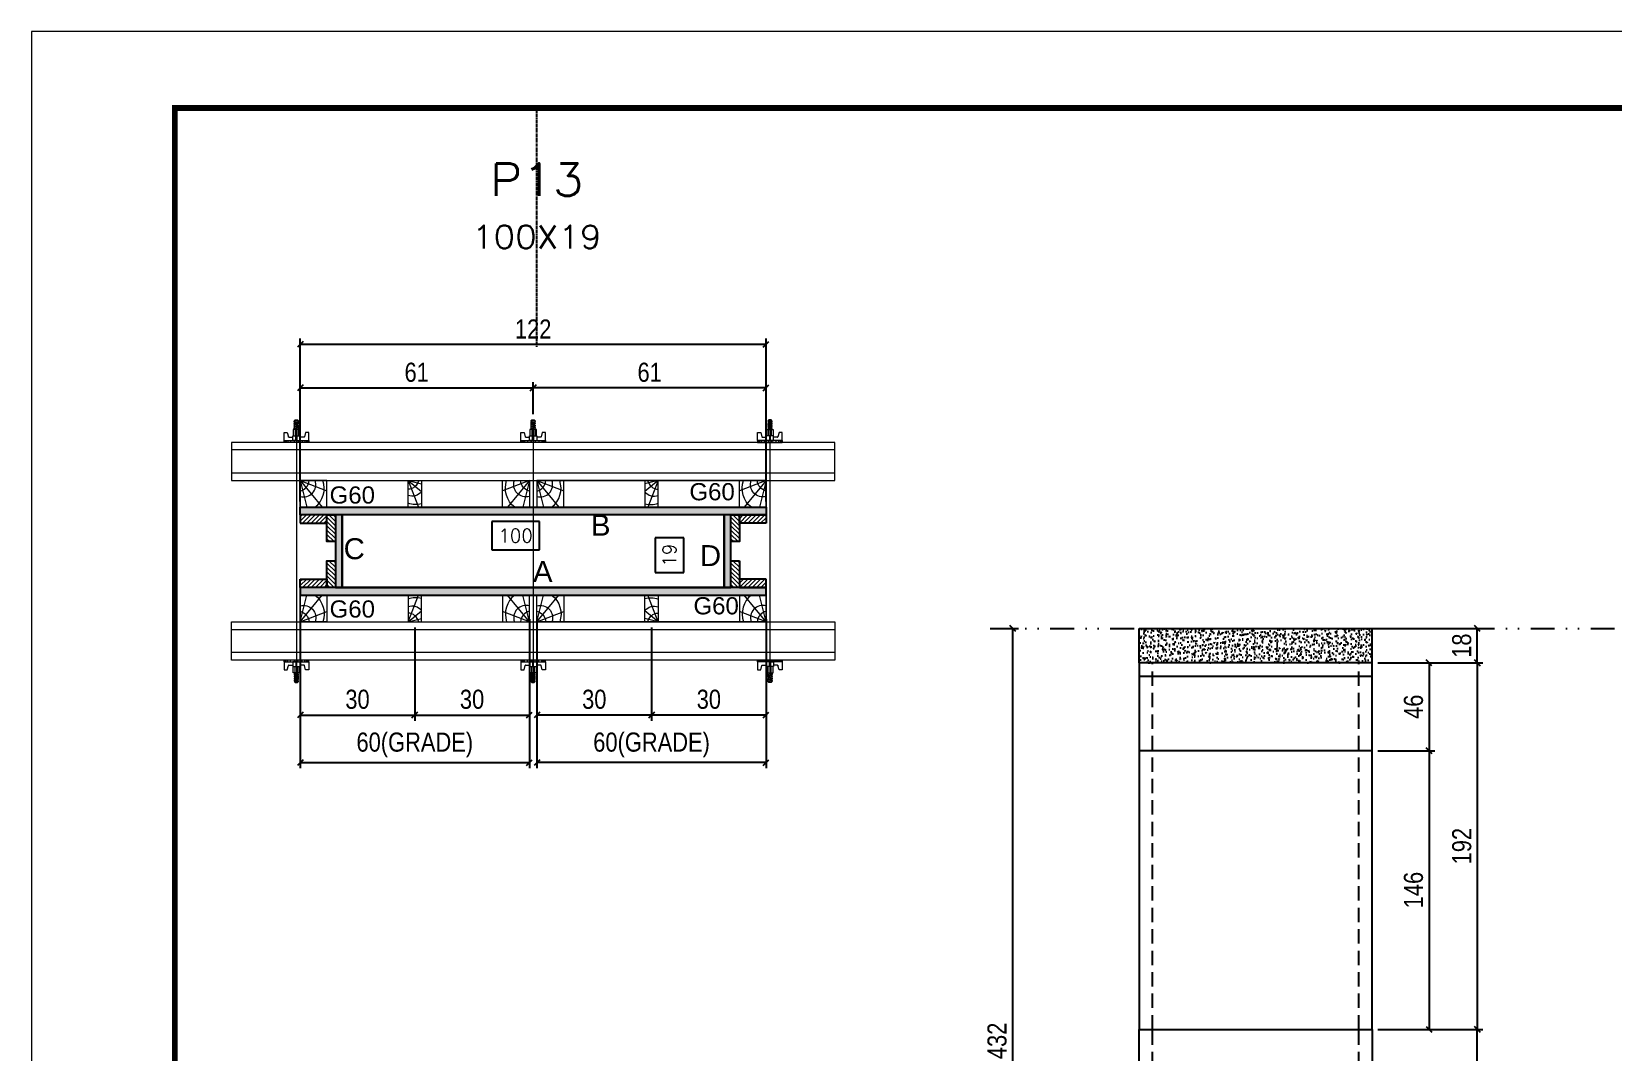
# Model space of a CAD drawing. Header units: millimetres. Extents: x 787 to 8287, y -592 to 17063.
# Drawn here: x 3024 to 3852, y 7964 to 8498 of the extents above; entities that cross this region are included whole.
import ezdxf
from ezdxf.enums import TextEntityAlignment as Align

# ---------------------------------------------------------------- set-up
doc = ezdxf.new("R2010")
doc.units = ezdxf.units.MM
for name, pattern in [('DASHED', [0.75, 0.5, -0.25]), ('DIVIDE2', [0.625, 0.25, -0.125, 0, -0.125, 0, -0.125]), ('HIDDEN', [0.375, 0.25, -0.125])]:
    doc.linetypes.add(name, pattern=pattern)
for name, color, linetype in [('CHAPA', 1, 'Continuous'), ('COTA', 241, 'Continuous'), ('Cota Seção (2x)', 241, 'Continuous'), ('Nível', 160, 'Continuous'), ('Painéis', 200, 'Continuous'), ('SARR_2.2x7', 40, 'Continuous'), ('SARRAFO', 251, 'Continuous'), ('Sarrafo de Pressão', 42, 'HIDDEN'), ('Texto de Titulo', 7, 'Continuous'), ('Texto Qtd Sarr', 242, 'Continuous'), ('TEXTO_GERAL', 7, 'Continuous')]:
    doc.layers.add(name, color=color, linetype=linetype)
for name, color, linetype, lineweight in [('Folhas', 255, 'Continuous', 9), ('Hachura', 251, 'Continuous', 9), ('Madeira', 126, 'Continuous', 18), ('Perfil Metálico', 224, 'Continuous', 18), ('SARRAFO DE PRESSAO', 251, 'DASHED', 9), ('Texto Seção', 7, 'Continuous', 15)]:
    doc.layers.add(name, color=color, linetype=linetype, lineweight=lineweight)
doc.styles.add('ARIAL', font='arial.ttf')
doc.styles.add('COTA TECNICA', font='techl___.ttf', dxfattribs={"height": 10})
doc.styles.add('COTA TECNICA 2X', font='techl___.ttf', dxfattribs={"height": 10})
doc.styles.add('COTA TECNICA-50', font='techl___.ttf', dxfattribs={"height": 10})
doc.styles.add('ROMANS', font='romans.shx')
doc.styles.add('SANSSERIF', font='sas_____.pfb')
doc.dimstyles.new('COTA PAINEL-50', dxfattribs={"dimtxt": 10, "dimasz": 3, "dimexe": 3, "dimexo": 3, "dimgap": 3, "dimtad": 1, "dimdec": 1, "dimzin": 12, "dimdsep": 46, "dimtxsty": 'COTA TECNICA-50', "dimblk1": 'OBLIQUE', "dimblk2": 'OBLIQUE', "dimsah": 1, "dimcen": 0.9, "dimclrd": 4, "dimclre": 4, "dimclrt": 240, "dimadec": 1, "dimazin": 3, "dimtfac": 1, "dimtdec": 1, "dimtmove": 0, "dimatfit": 3, "dimfxl": 0, "dimtolj": 1, "dimtzin": 12, "dimarcsym": 0})
doc.dimstyles.new('PAINEL', dxfattribs={"dimtxt": 10, "dimasz": 3, "dimexe": 3, "dimexo": 3, "dimgap": 3, "dimtad": 1, "dimdec": 1, "dimzin": 12, "dimdsep": 46, "dimtxsty": 'COTA TECNICA', "dimblk1": 'OBLIQUE', "dimblk2": 'OBLIQUE', "dimsah": 1, "dimcen": 0.9, "dimclrd": 4, "dimclre": 4, "dimclrt": 240, "dimadec": 1, "dimazin": 3, "dimtfac": 1, "dimtdec": 1, "dimtmove": 0, "dimatfit": 3, "dimfxl": 0, "dimtolj": 1, "dimtzin": 12, "dimarcsym": 0})
doc.dimstyles.new('SECAO PILAR', dxfattribs={"dimtxt": 10, "dimasz": 3, "dimexe": 3, "dimexo": 3, "dimgap": 3, "dimtad": 1, "dimdec": 1, "dimlfac": 0.5, "dimzin": 12, "dimdsep": 46, "dimtxsty": 'COTA TECNICA 2X', "dimblk1": 'OBLIQUE', "dimblk2": 'OBLIQUE', "dimsah": 1, "dimcen": 0.9, "dimclrd": 256, "dimclre": 256, "dimclrt": 256, "dimadec": 1, "dimazin": 3, "dimtfac": 1, "dimtdec": 1, "dimtmove": 0, "dimatfit": 3, "dimfxl": 0, "dimtolj": 1, "dimtzin": 12, "dimarcsym": 0})
doc.dimstyles.new('SECÇÃO 2', dxfattribs={"dimtxt": 7, "dimasz": 6, "dimexe": 0.18, "dimexo": 2, "dimgap": -4, "dimtad": 3, "dimdec": 1, "dimlfac": 0.5, "dimzin": 12, "dimdsep": 46, "dimtxsty": 'ROMANS', "dimblk": 'ARCHTICK', "dimcen": 0.09, "dimse1": 1, "dimse2": 1, "dimsd1": 1, "dimsd2": 1, "dimclrd": 180, "dimclre": 5, "dimclrt": 1, "dimadec": 0, "dimazin": 3, "dimtfac": 1, "dimtdec": 1, "dimtofl": 0, "dimtmove": 0, "dimatfit": 3, "dimldrblk": 'ARCHTICK', "dimfxl": 0, "dimtolj": 1, "dimtzin": 0, "dimarcsym": 0})
pattern_1 = [(45, (12667.5987, 31136.7328), (-1.12253202, 1.12253202), [])]
pattern_2 = [(45, (12532.5987, 31136.7328), (-1.12253202, 1.12253202), [])]

# ---------------------------------------------------------------- blocks, each defined once
blk = doc.blocks.new('9999999999')
at = {"layer": 'Folhas'}
blk.add_lwpolyline([(98138.98, 34190.21), (99623.98, 34190.21), (99623.98, 35240.21), (98138.98, 35240.21)], close=True, dxfattribs=at)
at = {"layer": 'Folhas', "color": 30, "const_width": 3}
blk.add_lwpolyline([(98213.98, 34230.21), (99583.98, 34230.21), (99583.98, 35200.21), (98213.98, 35200.21)], close=True, dxfattribs=at)
blk = doc.blocks.new('titulo1')
at = {"layer": 'Defpoints', "color": 252, "linetype": 'HIDDEN', "ltscale": 2}
blk.add_line((0, 0), (0, 125), dxfattribs=at)
at = {"layer": 'Defpoints', "style": 'ROMANS', "oblique": 15}
blk.add_attdef('FOLHA', text='', height=10, dxfattribs=at).set_placement((0, 15.58), align=Align.MIDDLE_CENTER)
at = {"layer": 'Texto Qtd Sarr', "color": 3, "style": 'ROMANS', "oblique": 15}
for tag, height, p in [('TITULO', 17, (0, 71.45)), ('SEÇÃO', 12, (0, 41.55))]:
    blk.add_attdef(tag, text='', height=height, dxfattribs=at).set_placement(p, align=Align.MIDDLE_CENTER)
blk = doc.blocks.new('*D385')
at = {"layer": 'Cota Seção (2x)', "color": 180, "lineweight": -2}
for p, q in [((3289.93, 8241.94), (3264.93, 8241.94)), ((3264.93, 8241.94), (3264.93, 8226.94)), ((3289.93, 8226.94), (3289.93, 8241.94)), ((3264.93, 8226.94), (3289.93, 8226.94))]:
    blk.add_line(p, q, dxfattribs=at)
at = {"layer": 'Defpoints', "color": 0}
for p in [(3186.65, 8245.32), (3386.65, 8245.32), (3186.65, 8222.94)]:
    blk.add_point(p, dxfattribs=at)
at = {"layer": 'Cota Seção (2x)', "color": 1, "insert": (3277.43, 8234.44), "char_height": 7, "attachment_point": 5, "style": 'ROMANS'}
blk.add_mtext('\\A1;100', dxfattribs=at)
blk = doc.blocks.new('_ArchTick')
at = {"color": 0, "linetype": 'ByBlock', "const_width": 0.15}
blk.add_lwpolyline([(-0.5, -0.5), (0.5, 0.5)], dxfattribs=at)
blk = doc.blocks.new('_Oblique')
at = {"color": 0, "linetype": 'ByBlock', "lineweight": -2}
blk.add_line((-0.5, -0.5), (0.5, 0.5), dxfattribs=at)
blk = doc.blocks.new('*D386')
at = {"layer": 'Cota Seção (2x)', "lineweight": -2}
for p, q in [((3164.65, 8252.32), (3164.65, 8337.62)), ((3408.65, 8334.62), (3164.65, 8334.62)), ((3408.65, 8252.32), (3408.65, 8337.62))]:
    blk.add_line(p, q, dxfattribs=at)
at = {"layer": 'Defpoints', "color": 0}
for p in [(3164.65, 8334.62), (3164.65, 8249.32), (3408.65, 8249.32)]:
    blk.add_point(p, dxfattribs=at)
at = {"layer": 'Cota Seção (2x)', "lineweight": -2, "xscale": 3, "yscale": 3, "zscale": 3, "rotation": 180}
blk.add_blockref('_Oblique', (3164.65, 8334.62), dxfattribs=at)
at = {"layer": 'Cota Seção (2x)', "lineweight": -2, "xscale": 3, "yscale": 3, "zscale": 3}
blk.add_blockref('_Oblique', (3408.65, 8334.62), dxfattribs=at)
at = {"layer": 'Cota Seção (2x)', "insert": (3286.65, 8342.68), "char_height": 10, "attachment_point": 5, "style": 'COTA TECNICA 2X'}
blk.add_mtext('\\A1;122', dxfattribs=at)
blk = doc.blocks.new('*D387')
at = {"layer": 'Cota Seção (2x)', "lineweight": -2}
for p, q in [((3286.65, 8298.13), (3286.65, 8314.85)), ((3408.65, 8311.85), (3286.65, 8311.85)), ((3408.65, 8286.32), (3408.65, 8314.85))]:
    blk.add_line(p, q, dxfattribs=at)
at = {"layer": 'Defpoints', "color": 0}
for p in [(3286.65, 8311.85), (3286.65, 8295.13), (3408.65, 8283.32)]:
    blk.add_point(p, dxfattribs=at)
at = {"layer": 'Cota Seção (2x)', "lineweight": -2, "xscale": 3, "yscale": 3, "zscale": 3, "rotation": 180}
blk.add_blockref('_Oblique', (3286.65, 8311.85), dxfattribs=at)
at = {"layer": 'Cota Seção (2x)', "lineweight": -2, "xscale": 3, "yscale": 3, "zscale": 3}
blk.add_blockref('_Oblique', (3408.65, 8311.85), dxfattribs=at)
at = {"layer": 'Cota Seção (2x)', "insert": (3347.65, 8319.95), "char_height": 10, "attachment_point": 5, "style": 'COTA TECNICA 2X'}
blk.add_mtext('\\A1;61', dxfattribs=at)
blk = doc.blocks.new('*D388')
at = {"layer": 'Cota Seção (2x)', "lineweight": -2}
for p, q in [((3164.65, 8286.32), (3164.65, 8314.85)), ((3164.65, 8311.85), (3286.65, 8311.85)), ((3286.65, 8298.13), (3286.65, 8314.85))]:
    blk.add_line(p, q, dxfattribs=at)
at = {"layer": 'Defpoints', "color": 0}
for p in [(3286.65, 8311.85), (3286.65, 8295.13), (3164.65, 8283.32)]:
    blk.add_point(p, dxfattribs=at)
at = {"layer": 'Cota Seção (2x)', "lineweight": -2, "xscale": 3, "yscale": 3, "zscale": 3, "rotation": 180}
blk.add_blockref('_Oblique', (3164.65, 8311.85), dxfattribs=at)
at = {"layer": 'Cota Seção (2x)', "lineweight": -2, "xscale": 3, "yscale": 3, "zscale": 3}
blk.add_blockref('_Oblique', (3286.65, 8311.85), dxfattribs=at)
at = {"layer": 'Cota Seção (2x)', "insert": (3225.65, 8319.95), "char_height": 10, "attachment_point": 5, "style": 'COTA TECNICA 2X'}
blk.add_mtext('\\A1;61', dxfattribs=at)
blk = doc.blocks.new('*D389')
at = {"layer": 'Cota Seção (2x)', "color": 180, "lineweight": -2}
for p, q in [((3365.51, 8233.23), (3350.51, 8233.23)), ((3350.51, 8233.23), (3350.51, 8215.23)), ((3365.51, 8215.23), (3365.51, 8233.23)), ((3350.51, 8215.23), (3365.51, 8215.23))]:
    blk.add_line(p, q, dxfattribs=at)
at = {"layer": 'Defpoints', "color": 0}
for p in [(3386.65, 8245.32), (3369.51, 8207.32), (3386.65, 8207.32)]:
    blk.add_point(p, dxfattribs=at)
at = {"layer": 'Cota Seção (2x)', "color": 1, "insert": (3358.01, 8224.23), "char_height": 7, "attachment_point": 5, "rotation": 90, "style": 'ROMANS'}
blk.add_mtext('\\A1;19', dxfattribs=at)
blk = doc.blocks.new('C')
at = {"layer": 'Hachura', "color": 0}
for p, q in [((0, 3.22), (0, -3.22)), ((0.45, 3.22), (0, 3.22)), ((0.46, 3.16), (0, 3.16)), ((0.46, 3.05), (0, 3.05)), ((0.46, 2.88), (0, 2.88)), ((0, 2.75), (0, -1.16)), ((0.46, 2.65), (0, 2.65)), ((0.46, 2.23), (0, 2.23)), ((0.46, 1.51), (0, 1.51)), ((0.39, 0.49), (0.17, 0.49)), ((0.45, -3.23), (0.45, 3.22)), ((0.45, 3.22), (2.58, 3.22)), ((1.74, 0.97), (0.45, 0.97)), ((1.45, 0.1), (0.45, 0.1)), ((1.35, 1.94), (1.35, 0.96)), ((2.58, 2.39), (1.47, 2.09)), ((1.74, -0.97), (1.74, 0.97)), ((1.74, 0.97), (1.74, 0.84)), ((1.74, 0.97), (1.74, 0.84)), ((1.74, 0.84), (3.35, 0.84)), ((3.35, 0.45), (1.74, 0.45)), ((2.58, 3.22), (2.58, 2.39)), ((3.32, 0.84), (3.32, -0.84)), ((3.35, 0.84), (3.35, -0.84)), ((3.68, 0.45), (3.35, 0.45)), ((3.84, -0.52), (3.35, 0.45)), ((3.35, 0.06), (3.67, -0.57)), ((3.68, 0.45), (4.16, -0.52)), ((3.72, 0.5), (4.25, -0.57)), ((4.37, -0.55), (3.83, 0.53)), ((4.15, 0.45), (3.93, 0.45)), ((4.42, -0.52), (3.93, 0.45)), ((4.15, 0.45), (4.26, 0.45)), ((4.26, 0.45), (4.74, -0.52)), ((4.3, 0.5), (4.83, -0.57)), ((4.95, -0.55), (4.41, 0.53)), ((4.51, 0.45), (4.84, 0.45)), ((5, -0.52), (4.51, 0.45)), ((4.84, 0.45), (5.32, -0.52)), ((4.88, 0.5), (5.41, -0.57)), ((5.53, -0.55), (4.99, 0.53)), ((5.58, -0.52), (5.09, 0.45)), ((5.42, 0.45), (5.09, 0.45)), ((5.58, -0.52), (5.09, 0.45)), ((5.42, 0.45), (5.74, -0.19)), ((5.46, 0.5), (5.74, -0.07)), ((5.74, 0.19), (5.57, 0.53)), ((5.74, 0.32), (5.68, 0.45)), ((5.68, 0.45), (5.74, 0.45)), ((5.74, 0.45), (5.9, 0.29)), ((5.74, 0.45), (5.74, -0.52)), ((5.9, -0.36), (5.9, 0.29)), ((0.45, 0), (0, 0)), ((0.46, -1.52), (0, -1.52)), ((0.46, -2.23), (0, -2.23)), ((0.46, -2.65), (0, -2.65)), ((0.46, -2.88), (0, -2.88)), ((0.46, -3.05), (0, -3.05)), ((0.46, -3.16), (0, -3.16)), ((0, -3.22), (2.57, -3.22)), ((0.08, -0.48), (0.29, -0.48)), ((0.29, -0.48), (0.4, -0.48)), ((0.45, 0), (0.45, -0.97)), ((0.45, -0.16), (1.45, -0.16)), ((0.45, -0.65), (0.45, -0.32)), ((0.45, -3.23), (0.45, -0.65)), ((0.45, -0.97), (1.74, -0.97)), ((1.35, -1.94), (1.35, -0.97)), ((2.58, -2.39), (1.47, -2.1)), ((3.35, -0.32), (1.74, -0.32)), ((3.35, -0.84), (1.74, -0.84)), ((2.58, -3.23), (2.58, -2.39)), ((3.35, -0.07), (3.58, -0.52)), ((3.35, -0.52), (3.58, -0.52)), ((3.84, -0.52), (4.16, -0.52)), ((4.42, -0.52), (4.74, -0.52)), ((4.63, -0.52), (4.74, -0.52)), ((5, -0.52), (5.32, -0.52)), ((5.58, -0.52), (5.74, -0.52)), ((5.74, -0.52), (5.9, -0.36)), ((5.74, -0.52), (5.74, -0.52))]:
    blk.add_line(p, q, dxfattribs=at)
for centre, radius, start, end in [((1.52, 1.94), 0.161, 104.7436, 180), ((1.44, -0.03), 0.129, 272.695, 87.305), ((3.81, 0.39), 0.143, 25.5688, 154.4312), ((4.39, 0.39), 0.143, 25.5688, 154.4312), ((4.97, 0.39), 0.143, 25.5688, 154.4312), ((5.55, 0.39), 0.143, 25.5688, 154.4312), ((0.17, -0.37), 0.174, 221.744, 317.8592), ((1.52, -1.94), 0.161, 180, 255.2564), ((3.71, -0.4), 0.174, 222.1408, 318.256), ((4.29, -0.4), 0.174, 222.1408, 318.256), ((4.87, -0.4), 0.174, 222.1408, 318.256), ((5.45, -0.4), 0.174, 222.1408, 318.256), ((5.61, -0.4), 0.174, 317.8592, 318.256)]:
    blk.add_arc(centre, radius, start, end, dxfattribs=at)
blk = doc.blocks.new('PONTALETE')
at = {"layer": 'Madeira'}
for q in [(2.71, 7), (7, 5.76), (7, 1.74)]:
    blk.add_line((0, 0), q, dxfattribs=at)
blk.add_lwpolyline([(0, 0), (7, 0), (7, 7), (0, 7)], close=True, dxfattribs=at)
for centre, radius, start, end in [((2.04, 0.06), 6.23, 37.2818, 109.0913), ((1.09, 0.9), 3.19, 343.603, 109.9847), ((-0.21, -0.78), 3.09, 14.6322, 86.0383)]:
    blk.add_arc(centre, radius, start, end, dxfattribs=at)
blk = doc.blocks.new('*D390')
at = {"layer": 'Cota Seção (2x)', "lineweight": -2}
for p, q in [((3288.65, 8190.66), (3288.65, 8112.6)), ((3408.65, 8190.66), (3408.65, 8112.6)), ((3408.65, 8115.6), (3288.65, 8115.6))]:
    blk.add_line(p, q, dxfattribs=at)
at = {"layer": 'Defpoints', "color": 0}
for p in [(3288.65, 8193.66), (3408.65, 8193.66), (3288.65, 8115.6)]:
    blk.add_point(p, dxfattribs=at)
at = {"layer": 'Cota Seção (2x)', "lineweight": -2, "xscale": 3, "yscale": 3, "zscale": 3, "rotation": 180}
blk.add_blockref('_Oblique', (3288.65, 8115.6), dxfattribs=at)
at = {"layer": 'Cota Seção (2x)', "lineweight": -2, "xscale": 3, "yscale": 3, "zscale": 3}
blk.add_blockref('_Oblique', (3408.65, 8115.6), dxfattribs=at)
at = {"layer": 'Cota Seção (2x)', "insert": (3348.65, 8124.82), "char_height": 10, "attachment_point": 5, "style": 'COTA TECNICA 2X'}
blk.add_mtext('\\A1;60(GRADE)', dxfattribs=at)
blk = doc.blocks.new('MEIO PONTALETE')
at = {"layer": 'Madeira'}
for q in [(2.71, 7), (3.5, 2.88), (3.5, 0.87)]:
    blk.add_line((0, 0), q, dxfattribs=at)
blk.add_lwpolyline([(0, 0), (3.5, 0), (3.5, 7), (0, 7)], close=True, dxfattribs=at)
for centre, radius, start, end in [((2.04, 0.06), 6.23, 76.4499, 109.0913), ((1.09, 0.9), 3.19, 40.9063, 109.9847), ((-0.21, -0.78), 3.09, 14.6322, 86.0383)]:
    blk.add_arc(centre, radius, start, end, dxfattribs=at)
blk = doc.blocks.new('*D1256')
at = {"layer": 'Cota Seção (2x)', "lineweight": -2}
for p, q in [((3348.65, 8186.32), (3348.65, 8137.47)), ((3408.65, 8186.33), (3408.65, 8137.47)), ((3408.65, 8140.47), (3348.65, 8140.47))]:
    blk.add_line(p, q, dxfattribs=at)
at = {"layer": 'Defpoints', "color": 0}
for p in [(3348.65, 8189.32), (3408.65, 8189.33), (3348.65, 8140.47)]:
    blk.add_point(p, dxfattribs=at)
at = {"layer": 'Cota Seção (2x)', "lineweight": -2, "xscale": 3, "yscale": 3, "zscale": 3, "rotation": 180}
blk.add_blockref('_Oblique', (3348.65, 8140.47), dxfattribs=at)
at = {"layer": 'Cota Seção (2x)', "lineweight": -2, "xscale": 3, "yscale": 3, "zscale": 3}
blk.add_blockref('_Oblique', (3408.65, 8140.47), dxfattribs=at)
at = {"layer": 'Cota Seção (2x)', "insert": (3378.65, 8148.69), "char_height": 10, "attachment_point": 5, "style": 'COTA TECNICA 2X'}
blk.add_mtext('\\A1;30', dxfattribs=at)
blk = doc.blocks.new('*D1257')
at = {"layer": 'Cota Seção (2x)', "lineweight": -2}
for p, q in [((3288.65, 8186.32), (3288.65, 8137.47)), ((3348.65, 8186.32), (3348.65, 8137.47)), ((3348.65, 8140.47), (3288.65, 8140.47))]:
    blk.add_line(p, q, dxfattribs=at)
at = {"layer": 'Defpoints', "color": 0}
for p in [(3288.65, 8189.32), (3348.65, 8189.32), (3288.65, 8140.47)]:
    blk.add_point(p, dxfattribs=at)
at = {"layer": 'Cota Seção (2x)', "lineweight": -2, "xscale": 3, "yscale": 3, "zscale": 3, "rotation": 180}
blk.add_blockref('_Oblique', (3288.65, 8140.47), dxfattribs=at)
at = {"layer": 'Cota Seção (2x)', "lineweight": -2, "xscale": 3, "yscale": 3, "zscale": 3}
blk.add_blockref('_Oblique', (3348.65, 8140.47), dxfattribs=at)
at = {"layer": 'Cota Seção (2x)', "insert": (3318.65, 8148.69), "char_height": 10, "attachment_point": 5, "style": 'COTA TECNICA 2X'}
blk.add_mtext('\\A1;30', dxfattribs=at)
blk = doc.blocks.new('*D391')
at = {"layer": 'Cota Seção (2x)', "lineweight": -2}
for p, q in [((3164.65, 8190.66), (3164.65, 8112.6)), ((3284.65, 8190.66), (3284.65, 8112.6)), ((3164.65, 8115.6), (3284.65, 8115.6))]:
    blk.add_line(p, q, dxfattribs=at)
at = {"layer": 'Defpoints', "color": 0}
for p in [(3164.65, 8193.66), (3284.65, 8193.66), (3284.65, 8115.6)]:
    blk.add_point(p, dxfattribs=at)
at = {"layer": 'Cota Seção (2x)', "lineweight": -2, "xscale": 3, "yscale": 3, "zscale": 3, "rotation": 180}
blk.add_blockref('_Oblique', (3164.65, 8115.6), dxfattribs=at)
at = {"layer": 'Cota Seção (2x)', "lineweight": -2, "xscale": 3, "yscale": 3, "zscale": 3}
blk.add_blockref('_Oblique', (3284.65, 8115.6), dxfattribs=at)
at = {"layer": 'Cota Seção (2x)', "insert": (3224.65, 8124.82), "char_height": 10, "attachment_point": 5, "style": 'COTA TECNICA 2X'}
blk.add_mtext('\\A1;60(GRADE)', dxfattribs=at)
blk = doc.blocks.new('*D1258')
at = {"layer": 'Cota Seção (2x)', "lineweight": -2}
for p, q in [((3164.65, 8186.33), (3164.65, 8137.47)), ((3224.65, 8186.32), (3224.65, 8137.47)), ((3164.65, 8140.47), (3224.65, 8140.47))]:
    blk.add_line(p, q, dxfattribs=at)
at = {"layer": 'Defpoints', "color": 0}
for p in [(3164.65, 8189.33), (3224.65, 8189.32), (3224.65, 8140.47)]:
    blk.add_point(p, dxfattribs=at)
at = {"layer": 'Cota Seção (2x)', "lineweight": -2, "xscale": 3, "yscale": 3, "zscale": 3, "rotation": 180}
blk.add_blockref('_Oblique', (3164.65, 8140.47), dxfattribs=at)
at = {"layer": 'Cota Seção (2x)', "lineweight": -2, "xscale": 3, "yscale": 3, "zscale": 3}
blk.add_blockref('_Oblique', (3224.65, 8140.47), dxfattribs=at)
at = {"layer": 'Cota Seção (2x)', "insert": (3194.65, 8148.69), "char_height": 10, "attachment_point": 5, "style": 'COTA TECNICA 2X'}
blk.add_mtext('\\A1;30', dxfattribs=at)
blk = doc.blocks.new('*D1259')
at = {"layer": 'Cota Seção (2x)', "lineweight": -2}
for p, q in [((3224.65, 8186.32), (3224.65, 8137.47)), ((3284.65, 8186.32), (3284.65, 8137.47)), ((3224.65, 8140.47), (3284.65, 8140.47))]:
    blk.add_line(p, q, dxfattribs=at)
at = {"layer": 'Defpoints', "color": 0}
for p in [(3224.65, 8189.32), (3284.65, 8189.32), (3284.65, 8140.47)]:
    blk.add_point(p, dxfattribs=at)
at = {"layer": 'Cota Seção (2x)', "lineweight": -2, "xscale": 3, "yscale": 3, "zscale": 3, "rotation": 180}
blk.add_blockref('_Oblique', (3224.65, 8140.47), dxfattribs=at)
at = {"layer": 'Cota Seção (2x)', "lineweight": -2, "xscale": 3, "yscale": 3, "zscale": 3}
blk.add_blockref('_Oblique', (3284.65, 8140.47), dxfattribs=at)
at = {"layer": 'Cota Seção (2x)', "insert": (3254.65, 8148.69), "char_height": 10, "attachment_point": 5, "style": 'COTA TECNICA 2X'}
blk.add_mtext('\\A1;30', dxfattribs=at)
blk = doc.blocks.new('*D1209')
at = {"layer": 'COTA', "color": 4, "lineweight": -2}
for p, q in [((3528.99, 8185.83), (3540.84, 8185.83)), ((3537.84, 7753.83), (3537.84, 8185.83)), ((3528.99, 7753.83), (3540.84, 7753.83))]:
    blk.add_line(p, q, dxfattribs=at)
at = {"layer": 'Defpoints', "color": 0}
for p in [(3525.99, 8185.83), (3537.84, 8185.83), (3525.99, 7753.83)]:
    blk.add_point(p, dxfattribs=at)
at = {"layer": 'COTA', "color": 4, "lineweight": -2, "xscale": 3, "yscale": 3, "zscale": 3}
for p, rotation in [((3537.84, 8185.83), 90), ((3537.84, 7753.83), 270)]:
    blk.add_blockref('_Oblique', p, dxfattribs=dict(at, rotation=rotation))
at = {"layer": 'COTA', "color": 240, "insert": (3529.62, 7969.83), "char_height": 10, "attachment_point": 5, "rotation": 90, "style": 'COTA TECNICA-50'}
blk.add_mtext('\\A1;432', dxfattribs=at)
blk = doc.blocks.new('*D247')
at = {"layer": 'COTA', "color": 4, "lineweight": -2}
for p, q in [((3728.99, 7975.83), (3784.07, 7975.83)), ((3781.07, 7877.83), (3781.07, 7975.83)), ((3728.99, 7877.83), (3784.07, 7877.83))]:
    blk.add_line(p, q, dxfattribs=at)
at = {"layer": 'Defpoints', "color": 0}
for p in [(3725.99, 7975.83), (3781.07, 7975.83), (3725.99, 7877.83)]:
    blk.add_point(p, dxfattribs=at)
at = {"layer": 'COTA', "color": 4, "lineweight": -2, "xscale": 3, "yscale": 3, "zscale": 3}
for p, rotation in [((3781.07, 7975.83), 90), ((3781.07, 7877.83), 270)]:
    blk.add_blockref('_Oblique', p, dxfattribs=dict(at, rotation=rotation))
at = {"layer": 'COTA', "color": 240, "insert": (3772.97, 7926.83), "char_height": 10, "attachment_point": 5, "rotation": 90, "style": 'COTA TECNICA-50'}
blk.add_mtext('\\A1;98', dxfattribs=at)
blk = doc.blocks.new('*D248')
at = {"layer": 'COTA', "color": 4, "lineweight": -2}
for p, q in [((3694.99, 8185.83), (3784.07, 8185.83)), ((3781.07, 8167.83), (3781.07, 8185.83)), ((3728.99, 8167.83), (3784.07, 8167.83))]:
    blk.add_line(p, q, dxfattribs=at)
at = {"layer": 'Defpoints', "color": 0}
for p in [(3691.99, 8185.83), (3781.07, 8185.83), (3725.99, 8167.83)]:
    blk.add_point(p, dxfattribs=at)
at = {"layer": 'COTA', "color": 4, "lineweight": -2, "xscale": 3, "yscale": 3, "zscale": 3}
for p, rotation in [((3781.07, 8185.83), 90), ((3781.07, 8167.83), 270)]:
    blk.add_blockref('_Oblique', p, dxfattribs=dict(at, rotation=rotation))
at = {"layer": 'COTA', "color": 240, "insert": (3772.98, 8176.83), "char_height": 10, "attachment_point": 5, "rotation": 90, "style": 'COTA TECNICA-50'}
blk.add_mtext('\\A1;18', dxfattribs=at)
blk = doc.blocks.new('*D249')
at = {"layer": 'COTA', "color": 4, "lineweight": -2}
for p, q in [((3728.99, 8167.83), (3784.07, 8167.83)), ((3781.07, 8167.83), (3781.07, 7975.83)), ((3728.99, 7975.83), (3784.07, 7975.83))]:
    blk.add_line(p, q, dxfattribs=at)
at = {"layer": 'Defpoints', "color": 0}
for p in [(3725.99, 8167.83), (3725.99, 7975.83), (3781.07, 7975.83)]:
    blk.add_point(p, dxfattribs=at)
at = {"layer": 'COTA', "color": 4, "lineweight": -2, "xscale": 3, "yscale": 3, "zscale": 3}
for p, rotation in [((3781.07, 8167.83), 90), ((3781.07, 7975.83), 270)]:
    blk.add_blockref('_Oblique', p, dxfattribs=dict(at, rotation=rotation))
at = {"layer": 'COTA', "color": 240, "insert": (3772.99, 8071.83), "char_height": 10, "attachment_point": 5, "rotation": 90, "style": 'COTA TECNICA-50'}
blk.add_mtext('\\A1;192', dxfattribs=at)
blk = doc.blocks.new('*D1220')
at = {"layer": 'COTA', "color": 4, "lineweight": -2}
for p, q in [((3728.99, 8167.83), (3758.8, 8167.83)), ((3755.8, 8167.83), (3755.8, 8121.83)), ((3728.99, 8121.83), (3758.8, 8121.83))]:
    blk.add_line(p, q, dxfattribs=at)
at = {"layer": 'Defpoints', "color": 0}
for p in [(3725.99, 8167.83), (3725.99, 8121.83), (3755.8, 8121.83)]:
    blk.add_point(p, dxfattribs=at)
at = {"layer": 'COTA', "color": 4, "lineweight": -2, "xscale": 3, "yscale": 3, "zscale": 3}
for p, rotation in [((3755.8, 8167.83), 90), ((3755.8, 8121.83), 270)]:
    blk.add_blockref('_Oblique', p, dxfattribs=dict(at, rotation=rotation))
at = {"layer": 'COTA', "color": 240, "insert": (3747.7, 8144.83), "char_height": 10, "attachment_point": 5, "rotation": 90, "style": 'COTA TECNICA'}
blk.add_mtext('\\A1;46', dxfattribs=at)
blk = doc.blocks.new('*D1221')
at = {"layer": 'COTA', "color": 4, "lineweight": -2}
for p, q in [((3728.99, 8121.83), (3758.8, 8121.83)), ((3755.8, 8121.83), (3755.8, 7975.83)), ((3728.99, 7975.83), (3758.8, 7975.83))]:
    blk.add_line(p, q, dxfattribs=at)
at = {"layer": 'Defpoints', "color": 0}
for p in [(3725.99, 8121.83), (3725.99, 7975.83), (3755.8, 7975.83)]:
    blk.add_point(p, dxfattribs=at)
at = {"layer": 'COTA', "color": 4, "lineweight": -2, "xscale": 3, "yscale": 3, "zscale": 3}
for p, rotation in [((3755.8, 8121.83), 90), ((3755.8, 7975.83), 270)]:
    blk.add_blockref('_Oblique', p, dxfattribs=dict(at, rotation=rotation))
at = {"layer": 'COTA', "color": 240, "insert": (3747.7, 8048.83), "char_height": 10, "attachment_point": 5, "rotation": 90, "style": 'COTA TECNICA'}
blk.add_mtext('\\A1;146', dxfattribs=at)

msp = doc.modelspace()

# ---------------------------------------------------------------- hatches: boundary and pattern name
at = {"layer": 'COTA', "linetype": 'ByBlock'}
h = msp.add_hatch(dxfattribs=at)
h.set_pattern_fill('AR-CONC', color=256, scale=0.03)
h.set_pattern_definition([(50, (-4811.0947, 4073.8357), (5.46554, -0.4781726), [0.5715, -6.2865]), (355, (-4811.0947, 4073.8357), (-1.0573026, 5.7317054), [0.4572, -5.0292175]), (100.451445, (-4810.639, 4073.796), (4.4082374, 5.2535326), [0.4857003, -5.3427073]), (46.1842, (-4811.095, 4075.36), (8.132371, -1.26127), [0.85725, -9.42975]), (96.63556, (-4810.417, 4075.2546), (7.122124, 7.422784), [0.728551, -8.014068]), (351.18415, (-4811.095, 4075.36), (7.122124, 7.422784), [0.685799, -7.543792]), (21, (-4810.3327, 4074.9787), (4.5484317, -3.067956), [0.5715, -6.2865]), (326, (-4810.3327, 4074.9787), (1.854061, 5.525639), [0.4572, -5.0292]), (71.451445, (-4809.9537, 4074.723), (6.4024926, 2.457683), [0.4857003, -5.342698]), (37.5, (-4811.0947, 4073.8357), (0.0926581, 2.53665117), [0, -4.96824, 0, -5.1054, 0, -5.04825]), (7.5, (-4811.0947, 4073.8357), (2.0045899, 3.00541724), [0, -2.91084, 0, -4.85394, 0, -1.92405]), (327.5, (-4812.794, 4073.8357), (4.06771786, -0.1718623), [0, -1.905, 0, -5.9436, 0, -7.8867]), (317.5, (-4813.556, 4073.8357), (4.4438754, 0.7627947), [0, -2.4765, 0, -3.94716, 0, -5.6007])])
h.paths.add_polyline_path([(3603.99, 8167.83), (3725.99, 8167.83), (3725.99, 8185.83), (3603.99, 8185.83)])
at = {"layer": 'Hachura'}
h = msp.add_hatch(color=256, dxfattribs=at)
h.dxf.hatch_style = 1
h.paths.add_polyline_path([(3164.65, 8245.32), (3164.65, 8249.32), (3408.65, 8249.32), (3408.65, 8245.32)])
h = msp.add_hatch(color=256, dxfattribs=at)
h.dxf.hatch_style = 1
h.paths.add_polyline_path([(3164.65, 8245.32), (3164.65, 8249.32), (3408.65, 8249.32), (3408.65, 8245.32)])
h = msp.add_hatch(dxfattribs=at)
h.set_pattern_fill('ANSI31', color=256, scale=0.5, angle=360, style=0)
h.set_pattern_definition(pattern_1)
h.paths.add_polyline_path([(3178.65, 8245.32), (3178.65, 8240.92), (3164.65, 8240.92), (3164.65, 8245.32)])
h = msp.add_hatch(dxfattribs=at)
h.set_pattern_fill('ANSI31', color=256, scale=0.5, angle=630, style=0)
h.set_pattern_definition([(315, (26108.055, -1257.6272), (1.12253202, 1.12253202), [])])
h.paths.add_polyline_path([(3178.65, 8231.32), (3183.05, 8231.32), (3183.05, 8245.32), (3178.65, 8245.32)])
h = msp.add_hatch(color=256, dxfattribs=at)
h.dxf.hatch_style = 1
h.paths.add_polyline_path([(3186.65, 8245.32), (3183.05, 8245.32), (3183.05, 8207.32), (3186.65, 8207.32)])
h = msp.add_hatch(color=256, dxfattribs=at)
h.dxf.hatch_style = 1
h.paths.add_polyline_path([(3186.65, 8245.32), (3183.05, 8245.32), (3183.05, 8207.32), (3186.65, 8207.32)])
h = msp.add_hatch(color=256, dxfattribs=at)
h.dxf.hatch_style = 1
h.paths.add_polyline_path([(3390.25, 8245.32), (3386.65, 8245.32), (3386.65, 8207.32), (3390.25, 8207.32)])
h = msp.add_hatch(color=256, dxfattribs=at)
h.dxf.hatch_style = 1
h.paths.add_polyline_path([(3390.25, 8245.32), (3386.65, 8245.32), (3386.65, 8207.32), (3390.25, 8207.32)])
h = msp.add_hatch(dxfattribs=at)
h.set_pattern_fill('ANSI31', color=256, scale=0.5, angle=630, style=0)
h.set_pattern_definition([(315, (26319.655, -1257.6272), (1.12253202, 1.12253202), [])])
h.paths.add_polyline_path([(3390.25, 8231.32), (3394.65, 8231.32), (3394.65, 8245.32), (3390.25, 8245.32)])
h = msp.add_hatch(dxfattribs=at)
h.set_pattern_fill('ANSI31', color=256, scale=0.5, angle=360, style=0)
h.set_pattern_definition(pattern_2)
h.paths.add_polyline_path([(3394.65, 8245.32), (3394.65, 8240.92), (3408.65, 8240.92), (3408.65, 8245.32)])
h = msp.add_hatch(dxfattribs=at)
h.set_pattern_fill('ANSI31', color=256, scale=0.5, angle=630, style=0)
h.set_pattern_definition([(315, (26108.055, -1281.6272), (1.12253202, 1.12253202), [])])
h.paths.add_polyline_path([(3178.65, 8207.32), (3183.05, 8207.32), (3183.05, 8221.32), (3178.65, 8221.32)])
h = msp.add_hatch(dxfattribs=at)
h.set_pattern_fill('ANSI31', color=256, scale=0.5, angle=630, style=0)
h.set_pattern_definition([(315, (26319.655, -1281.6272), (1.12253202, 1.12253202), [])])
h.paths.add_polyline_path([(3390.25, 8207.32), (3394.65, 8207.32), (3394.65, 8221.32), (3390.25, 8221.32)])
h = msp.add_hatch(dxfattribs=at)
h.set_pattern_fill('ANSI31', color=256, scale=0.5, angle=360, style=0)
h.set_pattern_definition(pattern_1)
h.paths.add_polyline_path([(3178.65, 8207.32), (3178.65, 8211.72), (3164.65, 8211.72), (3164.65, 8207.32)])
h = msp.add_hatch(dxfattribs=at)
h.set_pattern_fill('ANSI31', color=256, scale=0.5, angle=360, style=0)
h.set_pattern_definition(pattern_2)
h.paths.add_polyline_path([(3394.65, 8207.32), (3394.65, 8211.72), (3408.65, 8211.72), (3408.65, 8207.32)])
h = msp.add_hatch(color=256, dxfattribs=at)
h.dxf.hatch_style = 1
h.paths.add_polyline_path([(3164.65, 8207.32), (3164.65, 8203.32), (3408.65, 8203.32), (3408.65, 8207.32)])
h = msp.add_hatch(color=256, dxfattribs=at)
h.dxf.hatch_style = 1
h.paths.add_polyline_path([(3164.65, 8207.32), (3164.65, 8203.32), (3408.65, 8203.32), (3408.65, 8207.32)])

# ---------------------------------------------------------------- linework, layer by layer
at = {"layer": 'CHAPA'}
for points in [[(3164.65, 8245.32), (3164.65, 8249.32), (3408.65, 8249.32), (3408.65, 8245.32)], [(3164.65, 8245.32), (3164.65, 8249.32), (3408.65, 8249.32), (3408.65, 8245.32)], [(3186.65, 8245.32), (3183.05, 8245.32), (3183.05, 8207.32), (3186.65, 8207.32)], [(3186.65, 8245.32), (3183.05, 8245.32), (3183.05, 8207.32), (3186.65, 8207.32)], [(3390.25, 8245.32), (3386.65, 8245.32), (3386.65, 8207.32), (3390.25, 8207.32)], [(3390.25, 8245.32), (3386.65, 8245.32), (3386.65, 8207.32), (3390.25, 8207.32)], [(3164.65, 8207.32), (3164.65, 8203.32), (3408.65, 8203.32), (3408.65, 8207.32)], [(3164.65, 8207.32), (3164.65, 8203.32), (3408.65, 8203.32), (3408.65, 8207.32)]]:
    msp.add_lwpolyline(points, close=True, dxfattribs=at)
at = {"layer": 'COTA', "linetype": 'ByBlock'}
for p, q in [((3603.99, 8185.83), (3603.99, 8185.83)), ((3603.99, 8167.83), (3603.99, 8185.83)), ((3603.99, 8185.83), (3725.99, 8185.83)), ((3725.99, 8167.83), (3725.99, 8185.83))]:
    msp.add_line(p, q, dxfattribs=at)
at = {"layer": 'Hachura'}
for p, q in [((3162.65, 8294.13), (3162.64, 8162.32)), ((3286.65, 8294.13), (3286.64, 8162.32)), ((3410.65, 8294.13), (3410.66, 8162.32))]:
    msp.add_line(p, q, dxfattribs=at)
at = {"layer": 'Madeira'}
for points in [[(3164.65, 8249.32), (3164.65, 8263.32), (3284.65, 8263.32), (3284.65, 8249.32)], [(3408.65, 8249.32), (3408.65, 8263.32), (3288.65, 8263.32), (3288.65, 8249.32)], [(3164.65, 8203.32), (3164.65, 8189.32), (3284.65, 8189.32), (3284.65, 8203.32)], [(3408.65, 8203.32), (3408.65, 8189.32), (3288.65, 8189.32), (3288.65, 8203.32)]]:
    msp.add_lwpolyline(points, close=True, dxfattribs=at)
at = {"layer": 'Nível', "color": 4, "linetype": 'DIVIDE2', "ltscale": 50}
msp.add_line((3525.99, 8185.83), (4469, 8185.83), dxfattribs=at)
at = {"layer": 'Painéis'}
for p, q in [((3691.99, 8167.83), (3603.99, 8167.83)), ((3725.99, 8121.83), (3603.99, 8121.83))]:
    msp.add_line(p, q, dxfattribs=at)
for points in [[(3386.65, 8207.32), (3386.65, 8245.32), (3186.65, 8245.32), (3186.65, 8207.32)], [(3725.99, 8167.83), (3603.99, 8167.83), (3603.99, 7975.83), (3725.99, 7975.83)], [(3603.99, 7975.83), (3725.99, 7975.83), (3725.99, 7877.83), (3603.99, 7877.83)]]:
    msp.add_lwpolyline(points, close=True, dxfattribs=at)
at = {"layer": 'Perfil Metálico'}
for points in [[(3128.65, 8283.32), (3128.65, 8263.32), (3444.65, 8263.32), (3444.65, 8283.32)], [(3444.65, 8267.32), (3444.65, 8279.32), (3128.65, 8279.32), (3128.65, 8267.32)], [(3128.65, 8169.32), (3128.65, 8189.32), (3444.65, 8189.32), (3444.65, 8169.32)], [(3444.65, 8185.32), (3444.65, 8173.32), (3128.65, 8173.32), (3128.65, 8185.32)]]:
    msp.add_lwpolyline(points, close=True, dxfattribs=at)
at = {"layer": 'SARR_2.2x7'}
msp.add_line((3603.99, 8160.83), (3725.99, 8160.83), dxfattribs=at)
at = {"layer": 'SARRAFO'}
for points in [[(3164.65, 8240.92), (3178.65, 8240.92), (3178.65, 8245.32), (3164.65, 8245.32)], [(3183.05, 8245.32), (3183.05, 8231.32), (3178.65, 8231.32), (3178.65, 8245.32)], [(3183.05, 8245.32), (3183.05, 8231.32), (3178.65, 8231.32), (3178.65, 8245.32)], [(3394.65, 8245.32), (3394.65, 8231.32), (3390.25, 8231.32), (3390.25, 8245.32)], [(3394.65, 8245.32), (3394.65, 8231.32), (3390.25, 8231.32), (3390.25, 8245.32)], [(3408.65, 8240.92), (3394.65, 8240.92), (3394.65, 8245.32), (3408.65, 8245.32)], [(3183.05, 8221.32), (3183.05, 8207.32), (3178.65, 8207.32), (3178.65, 8221.32)], [(3183.05, 8221.32), (3183.05, 8207.32), (3178.65, 8207.32), (3178.65, 8221.32)], [(3394.65, 8221.32), (3394.65, 8207.32), (3390.25, 8207.32), (3390.25, 8221.32)], [(3394.65, 8221.32), (3394.65, 8207.32), (3390.25, 8207.32), (3390.25, 8221.32)], [(3164.65, 8211.72), (3178.65, 8211.72), (3178.65, 8207.32), (3164.65, 8207.32)], [(3408.65, 8211.72), (3394.65, 8211.72), (3394.65, 8207.32), (3408.65, 8207.32)]]:
    msp.add_lwpolyline(points, close=True, dxfattribs=at)
at = {"layer": 'Sarrafo de Pressão', "ltscale": 30}
for p, q in [((3610.99, 7975.83), (3610.99, 8167.83)), ((3718.99, 7975.83), (3718.99, 8167.83)), ((3610.99, 7877.83), (3610.99, 7975.83)), ((3718.99, 7877.83), (3718.99, 7975.83))]:
    msp.add_line(p, q, dxfattribs=at)

# ---------------------------------------------------------------- block references
at = {"layer": 'Hachura', "linetype": 'Continuous', "yscale": 2, "zscale": 2}
for p, xscale, rotation in [((3162.65, 8283.32), -2, 270), ((3286.65, 8283.32), -2, 270), ((3410.65, 8283.32), 2, 90), ((3162.65, 8169.32), 2, 270), ((3286.65, 8169.32), 2, 270), ((3410.65, 8169.32), -2, 90)]:
    msp.add_blockref('C', p, dxfattribs=dict(at, xscale=xscale, rotation=rotation))
at = {"layer": 'Madeira'}
for name, p, xscale, yscale, zscale, rotation in [('PONTALETE', (3164.65, 8263.32), 2, 2, 2, 270), ('PONTALETE', (3164.65, 8263.32), 2, 2, 2, 270), ('MEIO PONTALETE', (3221.15, 8263.32), -1.999999997962732, 1.999999997962732, 1.999999997962732, 180), ('PONTALETE', (3284.65, 8263.32), -2, 2, 2, 90), ('PONTALETE', (3288.65, 8263.32), 2, 2, 2, 270), ('MEIO PONTALETE', (3352.15, 8263.32), 1.999999997962732, 1.999999997962732, 1.999999997962732, 180), ('PONTALETE', (3408.65, 8263.32), -2, 2, 2, 90), ('PONTALETE', (3164.65, 8189.32), -2, 2, 2, 270), ('PONTALETE', (3164.65, 8189.32), -2, 2, 2, 270), ('PONTALETE', (3284.65, 8189.32), 2, 2, 2, 90), ('PONTALETE', (3288.65, 8189.32), -2, 2, 2, 270), ('PONTALETE', (3408.65, 8189.32), 2, 2, 2, 90)]:
    msp.add_blockref(name, p, dxfattribs=dict(at, xscale=xscale, yscale=yscale, zscale=zscale, rotation=rotation))
at = {"layer": 'Madeira', "yscale": 1.999999997962732, "zscale": 1.999999997962732}
for p, xscale in [((3221.15, 8189.32), 1.999999997962732), ((3352.15, 8189.32), -1.999999997962732)]:
    msp.add_blockref('MEIO PONTALETE', p, dxfattribs=dict(at, xscale=xscale))
at = {"layer": 'SARRAFO DE PRESSAO', "color": 6, "linetype": 'ByBlock'}
msp.add_blockref('9999999999', (-95114.98, -26741.79), dxfattribs=at)
at = {"layer": 'Texto Seção'}
ref = msp.add_blockref('titulo1', (3288.54, 8333.42), dxfattribs=at)
ref.add_attrib('TITULO', 'P13', dxfattribs={"layer": 'Texto de Titulo', "color": 7, "height": 17, "style": 'ROMANS', "width": 1.1}).set_placement((3288.54, 8420.92), align=Align.MIDDLE_CENTER)
ref.add_attrib('SEÇÃO', '100X19', dxfattribs={"layer": 'Texto de Titulo', "color": 7, "height": 12, "style": 'ROMANS', "width": 1.1}).set_placement((3288.54, 8390.92), align=Align.MIDDLE_CENTER)

# ---------------------------------------------------------------- texts
at = {"layer": 'Texto Seção', "color": 0, "linetype": 'Continuous', "style": 'SANSSERIF'}
for p in [(3180.04, 8255.74), (3368.47, 8257.46), (3180.04, 8196.04), (3370.59, 8197.72)]:
    msp.add_text('G60', height=9, dxfattribs=at).set_placement(p, align=Align.MIDDLE_LEFT)
at = {"layer": 'TEXTO_GERAL', "style": 'ARIAL'}
for s, p in [('B', (3322.03, 8239.91)), ('C', (3192.94, 8227.6)), ('D', (3379.51, 8223.99)), ('A', (3291.69, 8215.63))]:
    msp.add_text(s, height=11, dxfattribs=at).set_placement(p, align=Align.MIDDLE_CENTER)

# ---------------------------------------------------------------- dimensions: what is measured, and where the dimension line sits
at = {"layer": 'COTA'}
for base, p1, p2, dimstyle, picture, middle in [((3537.84, 8185.83), (3525.99, 7753.83), (3525.99, 8185.83), 'COTA PAINEL-50', '*D1209', (3529.62, 7969.83)), ((3781.07, 8185.83), (3725.99, 8167.83), (3691.99, 8185.83), 'COTA PAINEL-50', '*D248', (3772.98, 8176.83)), ((3781.07, 7975.83), (3725.99, 8167.83), (3725.99, 7975.83), 'COTA PAINEL-50', '*D249', (3772.99, 8071.83)), ((3755.8, 8121.83), (3725.99, 8167.83), (3725.99, 8121.83), 'PAINEL', '*D1220', (3747.7, 8144.83)), ((3755.8, 7975.83), (3725.99, 8121.83), (3725.99, 7975.83), 'PAINEL', '*D1221', (3747.7, 8048.83)), ((3781.07, 7975.83), (3725.99, 7877.83), (3725.99, 7975.83), 'COTA PAINEL-50', '*D247', (3772.97, 7926.83))]:
    dim = msp.add_linear_dim(base=base, p1=p1, p2=p2, angle=90, dimstyle=dimstyle, dxfattribs=at)
    dim.commit()
    dim.dimension.update_dxf_attribs({"geometry": picture, "text_midpoint": middle})
at = {"layer": 'Cota Seção (2x)', "color": 241}
for base, p1, p2, picture, middle in [((3164.65, 8334.62), (3408.65, 8249.32), (3164.65, 8249.32), '*D386', (3286.65, 8342.68)), ((3286.65, 8311.85), (3408.65, 8283.32), (3286.65, 8295.13), '*D387', (3347.65, 8319.95)), ((3288.65, 8140.47), (3348.65, 8189.32), (3288.65, 8189.32), '*D1257', (3318.65, 8148.69)), ((3348.65, 8140.47), (3408.65, 8189.33), (3348.65, 8189.32), '*D1256', (3378.65, 8148.69))]:
    dim = msp.add_linear_dim(base=base, p1=p1, p2=p2, angle=180, dimstyle='SECAO PILAR', dxfattribs=at)
    dim.commit()
    dim.dimension.update_dxf_attribs({"geometry": picture, "text_midpoint": middle})
for base, p1, p2, picture, middle in [((3286.65, 8311.85), (3164.65, 8283.32), (3286.65, 8295.13), '*D388', (3225.65, 8319.95)), ((3224.65, 8140.47), (3164.65, 8189.33), (3224.65, 8189.32), '*D1258', (3194.65, 8148.69)), ((3284.65, 8140.47), (3224.65, 8189.32), (3284.65, 8189.32), '*D1259', (3254.65, 8148.69))]:
    dim = msp.add_linear_dim(base=base, p1=p1, p2=p2, dimstyle='SECAO PILAR', dxfattribs=at)
    dim.commit()
    dim.dimension.update_dxf_attribs({"geometry": picture, "text_midpoint": middle})
for base, p2, angle, picture, middle in [((3186.65, 8222.94), (3186.65, 8245.32), 180, '*D385', (3277.43, 8222.94)), ((3369.51, 8207.32), (3386.65, 8207.32), 270, '*D389', (3369.51, 8224.23))]:
    dim = msp.add_linear_dim(base=base, p1=(3386.65, 8245.32), p2=p2, angle=angle, dimstyle='SECÇÃO 2', dxfattribs=at)
    dim.commit()
    dim.dimension.update_dxf_attribs({"geometry": picture, "text_midpoint": middle, "dimtype": 160})
dim = msp.add_linear_dim(base=(3284.65, 8115.6), p1=(3164.65, 8193.66), p2=(3284.65, 8193.66), text='<>(GRADE)', dimstyle='SECAO PILAR', dxfattribs=at)
dim.commit()
dim.dimension.update_dxf_attribs({"geometry": '*D391', "text_midpoint": (3224.65, 8115.6), "dimtype": 160})
dim = msp.add_linear_dim(base=(3288.65, 8115.6), p1=(3408.65, 8193.66), p2=(3288.65, 8193.66), angle=180, text='<>(GRADE)', dimstyle='SECAO PILAR', dxfattribs=at)
dim.commit()
dim.dimension.update_dxf_attribs({"geometry": '*D390', "text_midpoint": (3348.65, 8115.6), "dimtype": 160})

doc.saveas('drawing.dxf')
